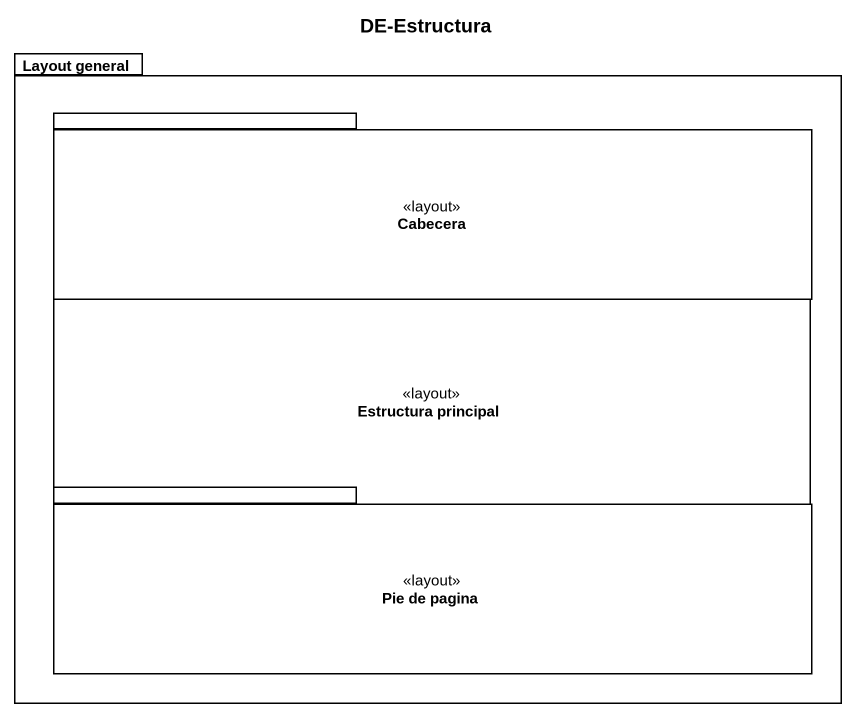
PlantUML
@startuml
title DE-Estructura
package "Layout general" as Layout_general {
  package Cabecera <<layout>> {
  }
  package "Estructura principal" as Estructura_principal <<layout>> {
  }
  package "Pie de pagina" as Pie_de_pagina <<layout>> {
  }
}
@enduml
